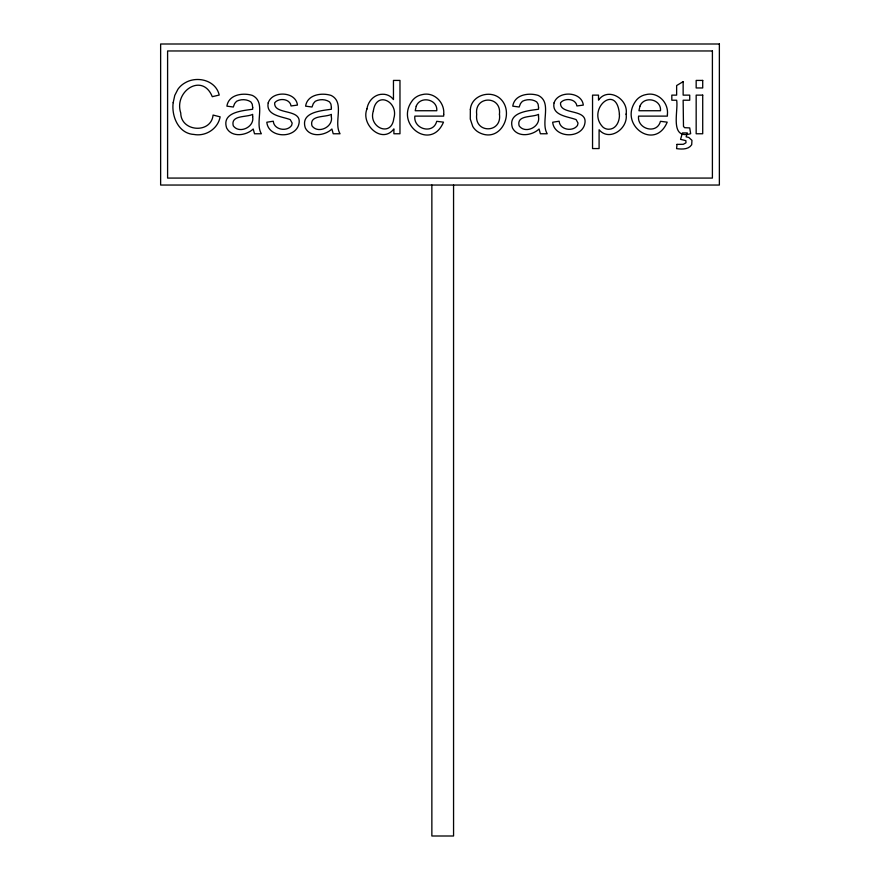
<?xml version="1.0" encoding="UTF-8"?>
<svg xmlns="http://www.w3.org/2000/svg" width="880" height="880" viewBox="0 0 880 880"><rect width="100%" height="100%" fill="white"/><g stroke="black" fill="none" stroke-linecap="round" stroke-linejoin="round"><path stroke-width="1.32" d="M453.563 185.042L453.563 836L431.86 836L431.86 185.042M252.692 107.536L252.659 109.241C242.363 110.759 221.441 112.178 226.633 127.985C231.693 137.786 246.345 135.663 253.209 128.997L254.518 133.76L261.36 133.76C254.485 122.419 266.585 102.322 252.373 95.414C243.012 92.477 228.624 94.468 226.897 106.15L233.299 107.019L234.641 103.532L236.555 101.288C240.944 99 246.697 99.099 250.844 101.893L252.23 104.115L252.692 107.536M331.397 107.536L331.353 109.241C321.057 110.759 300.135 112.178 305.327 127.985C310.387 137.786 325.039 135.663 331.903 128.997L333.212 133.76L340.054 133.76C333.179 122.419 345.279 102.322 331.067 95.414C321.706 92.477 307.318 94.468 305.602 106.15L312.004 107.019L313.346 103.532L315.26 101.288C319.649 99 325.391 99.099 329.538 101.893L330.924 104.115L331.397 107.536M443.707 114.367L443.674 116.116L414.854 116.116C413.149 129.008 433.224 134.86 436.722 121.319L443.487 122.155C430.925 152.053 393.228 123.717 413.105 99.638A16.401 16.401 0 0 1 422.312 94.589C434.192 91.608 444.961 102.652 443.707 114.367M538.56 107.536L538.516 109.241C528.22 110.759 507.298 112.178 512.49 127.985C517.55 137.786 532.202 135.663 539.066 128.997L540.375 133.76L547.217 133.76C540.342 122.419 552.442 102.322 538.23 95.414C528.869 92.477 514.481 94.468 512.765 106.15L519.167 107.019L520.509 103.532L522.423 101.288C526.812 99 532.554 99.099 536.701 101.893L538.087 104.115L538.56 107.536M667.425 114.367L667.381 116.116L638.572 116.116C636.856 129.008 656.942 134.86 660.44 121.319L667.205 122.155C654.643 152.053 616.946 123.717 636.823 99.638A16.401 16.401 0 0 1 646.03 94.589C657.91 91.608 668.679 102.652 667.425 114.367M173.184 102.663C171.336 116.226 178.475 133.595 193.941 134.453C205.744 136.675 217.976 128.81 220.132 116.842L213.07 115.06C211.244 134.002 180.873 131.912 180.752 113.025C173.547 91.355 202.455 72.149 212.278 96.69L219.219 95.051C215.908 80.322 197.252 75.647 185.229 82.731A21.472 21.472 0 0 0 177.925 89.243L174.768 95.392L173.184 102.663M373.384 110.902C367.763 127.017 391.446 138.182 393.822 118.393C398.992 101.585 376.123 90.321 373.384 110.902M619.399 114.114C619.905 120.692 616.429 129.217 608.806 129.25A8.932 8.932 0 0 1 603.086 127.248C585.706 110.055 616.704 81.961 619.399 114.114M499.444 114.224C502.227 133.496 474.144 133.782 476.707 114.444C474.067 95.48 501.809 95.227 499.444 114.224M252.659 116.776C254.727 127.061 239.25 134.321 233.255 125.796C230.472 114.807 246.521 117.568 252.659 114.367L252.659 116.776M331.353 116.776C333.421 127.061 317.944 134.321 311.949 125.796C309.166 114.807 325.215 117.568 331.353 114.367L331.353 116.776M538.516 116.776C540.584 127.061 525.107 134.321 519.112 125.796C516.329 114.807 532.378 117.568 538.516 114.367L538.516 116.776M470.349 109.428L470.283 119.053L472.791 126.544A16.236 16.236 0 0 0 480.755 133.331C500.995 142.032 514.448 113.509 501.116 99.473C491.579 89.265 471.46 94.82 470.349 109.428M366.949 108.966C360.569 124.674 382.14 144.518 393.899 128.887L393.899 133.76L399.971 133.76L399.971 80.421L393.459 80.421L393.459 99.561L391.501 97.416A12.859 12.859 0 0 0 382.8 94.248C374.528 94.083 368.027 101.079 366.949 108.966M626.087 114.158C628.562 128.403 609.466 142.065 599.093 129.756L599.093 148.566L592.548 148.566L592.548 95.128L598.51 95.128L598.51 100.144C607.981 86.493 628.859 99.154 626.087 114.158M676.995 144.386L676.588 148.643C681.758 149.292 688.457 149.71 691.691 144.738L691.955 140.36L688.831 137.478L686.125 136.818L687.324 132.924L682.451 132.924L680.559 139.37L685.85 140.635L686.004 142.78L683.32 144.298L676.995 144.386M268.202 102.894C265.65 115.61 282.062 116.457 290.246 119.614L292.171 123.101L291.621 125.422C287.122 132.066 273.922 129.91 273.284 121.209L266.816 122.232C268.29 137.555 293.348 139.062 298.43 125.587C304.535 107.404 273.339 115.995 274.714 102.751C278.795 97.625 290.048 98.571 291.049 105.963L297.451 105.094C295.944 91.311 272.184 90.354 268.202 102.894M554.059 102.894C551.507 115.61 567.919 116.457 576.103 119.614L578.028 123.101L577.489 125.422C572.979 132.066 559.779 129.91 559.152 121.209L552.673 122.232C554.147 137.555 579.205 139.062 584.287 125.587C590.392 107.404 559.196 115.995 560.571 102.751C564.652 97.625 575.905 98.571 576.906 105.963L583.308 105.094C581.812 91.311 558.041 90.354 554.059 102.894M416.229 106.183L415.217 110.737L436.788 110.737C437.745 98.967 420.156 95.612 416.229 106.183M639.947 106.183L638.935 110.737L660.506 110.737C661.463 98.967 643.874 95.612 639.947 106.183M683.144 81.631L676.632 85.558L676.632 95.128L671.825 95.128L671.825 100.221L676.632 100.221C678.656 110.66 669.108 139.975 690.668 133.694L689.722 127.908L684.618 127.688L683.485 126.412L683.144 100.221L689.722 100.221L689.722 95.128L683.144 95.128L683.144 81.631M719.367 44L160.633 44L160.633 185.042L719.367 185.042L719.367 44M712.404 50.963L167.596 50.963L167.596 178.079L712.404 178.079L712.404 50.963M702.713 80.421L696.168 80.421L696.168 87.956L702.713 87.956L702.713 80.421M702.713 95.128L696.168 95.128L696.168 133.76L702.713 133.76L702.713 95.128"/></g></svg>
